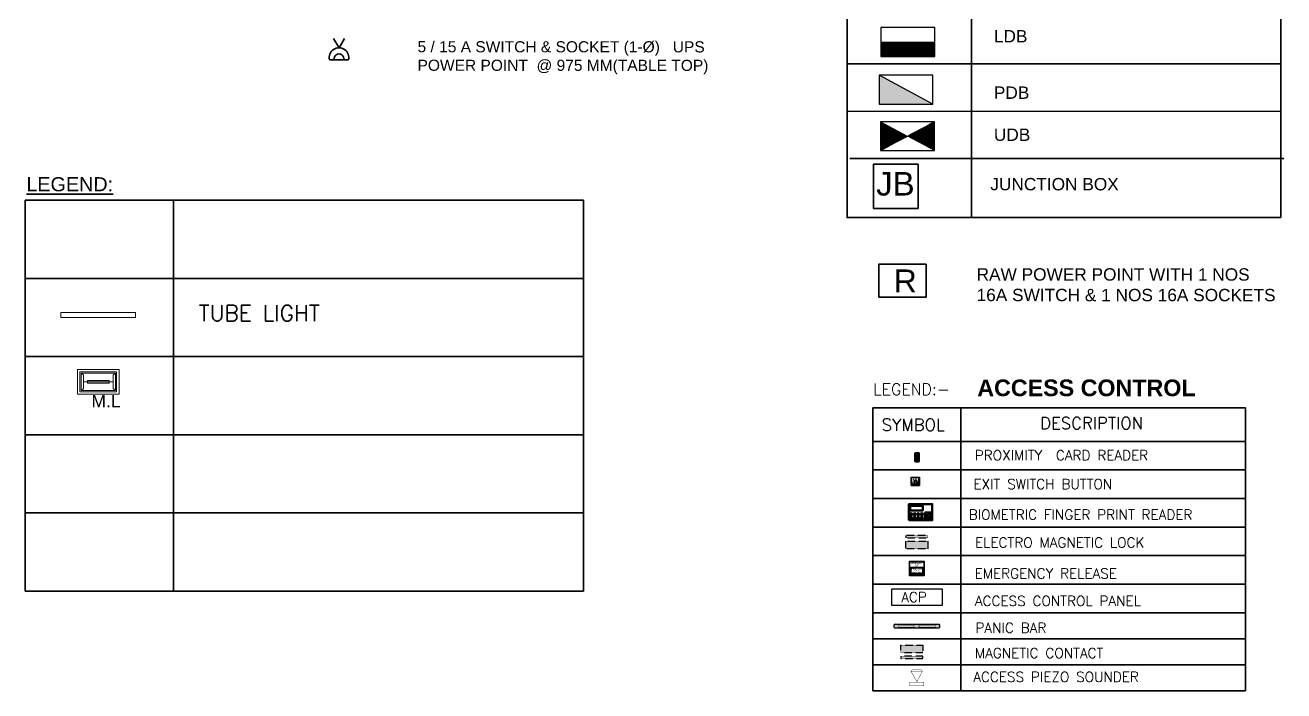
# Model space of a CAD drawing. Header units: millimetres. Extents: x -661525 to 498941, y 282148 to 1359693.
# Drawn here: x -513628 to -498487, y 640804 to 648808 of the extents above; entities that cross this region are included whole.
import ezdxf
from ezdxf.enums import TextEntityAlignment as Align

# ---------------------------------------------------------------- set-up
doc = ezdxf.new("R2010")
doc.units = ezdxf.units.MM
doc.header["$LTSCALE"] = 2.5
doc.linetypes.add('DASHED', pattern=[0.75, 0.5, -0.25])
doc.linetypes.add('DASHEDX2', pattern=[1.5, 1, -0.5])
doc.layers.get('0').update_dxf_attribs({"linetype": 'CONTINUOUS'})
for name, color, linetype in [('ACS-Egress Switch', 100, 'CONTINUOUS'), ('KCEPL-ACS-ELECTRO MAGNETIC LOCK', 3, 'CONTINUOUS'), ('v-EL- Emergency Stop', 1, 'CONTINUOUS'), ('v-El-Magnetic Lock', 200, 'DASHEDX2'), ('vemcpl-Access Control Panel', 6, 'CONTINUOUS'), ('vemcpl-ACS-Access Piezo sounder', 8, 'CONTINUOUS'), ('vemcpl-ACS-Egress Switch', 100, 'CONTINUOUS'), ('vemcpl-ACS-ELECTRO MAGNETIC LOCK', 3, 'CONTINUOUS'), ('vemcpl-ACS-Emergency Release Switch', 4, 'CONTINUOUS'), ('vemcpl-ACS-Panic Bar', 30, 'CONTINUOUS'), ('vemcpl-ACS-Proximity Card Reader', 1, 'CONTINUOUS')]:
    doc.layers.add(name, color=color, linetype=linetype)
for name, color, linetype, lineweight in [('DWG', 6, 'CONTINUOUS', 25), ('v-el-LIGHT', 5, 'CONTINUOUS', 0), ('v-el_nameplate', 250, 'CONTINUOUS', 35), ('v-el_power point', 61, 'CONTINUOUS', 35), ('v-nameplate', 7, 'CONTINUOUS', 35), ('VEMCPL-ACS', 1, 'CONTINUOUS', 35), ('vemcpl-ACS-Fingure print Reader', 100, 'CONTINUOUS', 50), ('VEMCPL-PDB', 1, 'CONTINUOUS', 18), ('VEMCPL-RAW PP', 1, 'CONTINUOUS', 35), ('VEMCPL-UPS DB', 1, 'CONTINUOUS', 18)]:
    doc.layers.add(name, color=color, linetype=linetype, lineweight=lineweight)
doc.styles.add('ARIAL', font='arial.ttf')
doc.styles.add('RC', font='romanc.shx', dxfattribs={"height": 2.5})
doc.styles.add('STYLE1L', font='romans.shx', dxfattribs={"height": 60})
doc.styles.add('TITLE', font='arialbd.ttf')
doc.styles.add('V', font='verdana.ttf')

# ---------------------------------------------------------------- blocks, each defined once
blk = doc.blocks.new('DB')
at = {"layer": 'DWG'}
blk.add_hatch(color=1, dxfattribs=at).paths.add_polyline_path([(-3.55, -3.81), (3.55, -3.81), (3.55, 0)])
at = {"layer": 'DWG', "color": 1}
blk.add_line((-3.55, -3.81), (3.55, 0), dxfattribs=at)
blk.add_lwpolyline([(-3.55, 0), (3.55, 0), (3.55, -3.81), (-3.55, -3.81)], close=True, dxfattribs=at)
blk = doc.blocks.new('LDB')
h = blk.add_hatch()
h.set_pattern_fill('ANSI31', color=1)
h.set_pattern_definition([(45, (77.3062, -26.31899), (-0.0883883476, 0.0883883476), [])])
h.paths.add_polyline_path([(5877.53, -3422.15), (5909.58, -3422.15), (5909.58, -3413.56), (5877.53, -3413.56)])
at = {"layer": 'DWG', "color": 1}
blk.add_lwpolyline([(5909.58, -3404.97), (5877.53, -3404.97), (5877.53, -3422.15), (5909.58, -3422.15)], close=True, dxfattribs=at)
blk = doc.blocks.new('UPS DB')
h = blk.add_hatch()
h.set_pattern_fill('ANSI31', color=1)
h.set_pattern_definition([(45, (0, 0), (-0.0883883476, 0.0883883476), [])])
h.paths.add_polyline_path([(5522.18, -3404.77), (5506.15, -3413.36), (5522.18, -3421.95)])
h.paths.add_polyline_path([(5490.13, -3404.77), (5490.13, -3421.95), (5506.15, -3413.36)])
at = {"color": 1}
for q in [(5490.13, -3404.77), (5522.18, -3404.77), (5490.13, -3421.95), (5522.18, -3421.95)]:
    blk.add_line((5506.15, -3413.36), q, dxfattribs=at)
at = {"layer": 'DWG', "color": 1}
blk.add_lwpolyline([(5522.18, -3404.77), (5490.13, -3404.77), (5490.13, -3421.95), (5522.18, -3421.95)], close=True, dxfattribs=at)
blk = doc.blocks.new('JB')
at = {"layer": 'v-el_power point', "color": 1}
blk.add_lwpolyline([(-264300.3, 51293.4), (-264442.4, 51293.4), (-264442.4, 51153.6), (-264300.3, 51153.6)], close=True, dxfattribs=at)
at = {"layer": 'v-el_power point', "color": 1, "insert": (-264453.1, 51269.2), "char_height": 75, "width": 2099.133, "attachment_point": 1, "style": 'STYLE1L'}
blk.add_mtext('\\pxi0.26085;{\\fArial|b0|i0|c0|p34;JB}', dxfattribs=at)
blk = doc.blocks.new('MAINTAINENCE LIGHT')
at = {"layer": 'v-el-LIGHT'}
for p, q in [((167, 100), (-167, 100)), ((-167, 100), (-167, -100)), ((147, 80), (-147, 80)), ((-147, 80), (-147, -80)), ((137, 70), (-137, 70)), ((-137, 70), (-137, -70)), ((-137, 70), (-120, 54)), ((-120, 54), (-120, -54)), ((-120, 0), (120, 0)), ((-87, 10), (87, 10)), ((-87, -10), (-87, 10)), ((87, 10), (87, -10)), ((137, 70), (120, 54)), ((120, 54), (120, -54)), ((137, -70), (137, 70)), ((147, -80), (147, 80)), ((167, -100), (167, 100)), ((-167, -100), (167, -100)), ((-147, -80), (147, -80)), ((-120, -54), (-137, -70)), ((-137, -70), (137, -70)), ((87, -10), (-87, -10)), ((120, -54), (137, -70))]:
    blk.add_line(p, q, dxfattribs=at)
at = {"layer": 'v-el-LIGHT', "insert": (-55, -105), "char_height": 100, "width": 100.32, "attachment_point": 1, "style": 'ARIAL'}
blk.add_mtext('M.L', dxfattribs=at)
blk = doc.blocks.new('v-light')
at = {"layer": 'v-el-LIGHT', "color": 1}
blk.add_lwpolyline([(7170951, -281688), (7170951, -282588), (7170891, -282588), (7170891, -281688)], close=True, dxfattribs=at)
blk = doc.blocks.new('15A  ups power point')
at = {"layer": 'v-el_power point', "color": 3}
for points in [[(-66, 258), (1, 145), (67, 258)], [(-115, 0), (115, 0)]]:
    blk.add_lwpolyline(points, dxfattribs=at)
for centre, radius, start, end in [((0, 27), 118, 346.8441, 193.1118), ((0, 13), 58.1, 346.8488, 193.1071)]:
    blk.add_arc(centre, radius, start, end, dxfattribs=at)
blk = doc.blocks.new('Fingure print Reader')
at = {"layer": 'vemcpl-ACS-Fingure print Reader'}
for points in [[(323756, 240273), (323756, 241926), (326134, 241926), (326134, 240273)], [(323878, 241259), (323878, 241737), (325166, 241737), (325166, 241259)]]:
    blk.add_lwpolyline(points, close=True, dxfattribs=at)
at = {"layer": 'vemcpl-ACS-Fingure print Reader', "color": 3}
for points in [[(325394, 241078), (326034, 241078), (326034, 240444), (325394, 240444)], [(325572, 240896), (325889, 240896), (325889, 240619), (325572, 240619)]]:
    blk.add_lwpolyline(points, close=True, dxfattribs=at)
at = {"layer": 'vemcpl-ACS-Fingure print Reader'}
for centre in [(323983, 240883), (323983, 240513), (324341, 240883), (324341, 240513), (324698, 240883), (324698, 240513), (325055, 240883), (325055, 240513)]:
    blk.add_circle(centre, 105, dxfattribs=at)
at = {"layer": 'vemcpl-ACS-Fingure print Reader', "color": 3, "insert": (325563, 240972), "char_height": 60, "width": 358.15, "attachment_point": 1, "style": 'ARIAL'}
blk.add_mtext('\\pxqc;FINGER', dxfattribs=at)
blk = doc.blocks.new('Electro Magnetic Lock')
at = {"layer": 'v-El-Magnetic Lock'}
for color, points in [(1, [(0, 301), (0, 248), (501, 248), (501, 301)]), (3, [(0, 171), (0, 0), (501, 0), (501, 171)])]:
    blk.add_hatch(color=color, dxfattribs=at).paths.add_polyline_path(points)
at = {"layer": 'v-El-Magnetic Lock', "color": 1}
blk.add_lwpolyline([(0, 248), (501, 248), (501, 301), (0, 301)], close=True, dxfattribs=at)
at = {"layer": 'v-El-Magnetic Lock'}
blk.add_lwpolyline([(0, 171), (501, 171), (501, 0), (0, 0)], close=True, dxfattribs=at)
blk = doc.blocks.new('Emergency Release Switch')
for p, q in [((-202, -202), (-202, 202)), ((-202, 202), (202, 202)), ((-191, -171), (-191, 171)), ((-159, 25), (-176, 42)), ((-176, -150), (-176, 42)), ((-176, 42), (176, 42)), ((-171, 191), (171, 191)), ((159, 25), (176, 42)), ((176, 42), (176, -150)), ((191, 171), (191, -171)), ((202, 202), (202, -202)), ((202, -202), (-202, -202)), ((-159, -133), (-176, -150)), ((176, -150), (-176, -150)), ((171, -191), (-171, -191)), ((159, -133), (176, -150))]:
    blk.add_line(p, q)
blk.add_lwpolyline([(159, -133), (-159, -133), (-159, 25), (159, 25)], close=True)
at = {"const_width": 2.02}
for points in [[(-59, -55), (-92, -55)], [(59, -55), (92, -55)]]:
    blk.add_lwpolyline(points, dxfattribs=at)
at = {"const_width": 0.202}
for points in [[(0, -157, 1), (0, -184, 1), (0, -157, 1)], [(0, -159, 1), (0, -182, 1), (0, -159, 1)], [(0, -162, 1), (0, -179, 1), (0, -162, 1)]]:
    blk.add_lwpolyline(points, format="xyb", dxfattribs=at)
at = {"const_width": 10.1}
blk.add_lwpolyline([(-5, -55, 1), (5, -55, 1)], format="xyb", close=True, dxfattribs=at)
for centre, start, end in [((-171, 171), 90, 180), ((171, 171), 0, 90), ((-171, -171), 180, 270), ((171, -171), 270, 0)]:
    blk.add_arc(centre, 20.2, start, end)
for points in [[(-59, -48), (-27, -55), (-59, -63)], [(59, -48), (27, -55), (59, -63)]]:
    blk.add_solid(points)
at = {"color": 1, "style": 'V'}
for s, p in [('EMERGENCY', (0, 151)), ('EXIT', (0, 86))]:
    blk.add_text(s, height=39, dxfattribs=at).set_placement(p, align=Align.MIDDLE_CENTER)
at = {"style": 'V'}
for s, height, p in [('BREAK GLASS', 31.62, (0, -8)), ('PRESS HERE', 31.6, (0, -98))]:
    blk.add_text(s, height=height, dxfattribs=at).set_placement(p, align=Align.MIDDLE_CENTER)
blk = doc.blocks.new('Egress Switch')
at = {"layer": 'VEMCPL-ACS'}
blk.add_hatch(color=100, dxfattribs=at).paths.add_polyline_path([(1516434.85, -130555.58), (1516434.85, -130552.75), (1516434.67, -130555.4), (1516431.27, -130555.4), (1516431.09, -130552.75), (1516431.09, -130555.58)])
at = {"layer": 'ACS-Egress Switch', "color": 100}
for p, q in [((1516430.81, -130551.82, -12.98), (1516435.13, -130551.82, -12.98)), ((1516431.14, -130551.94, -12.98), (1516434.79, -130551.94, -12.98))]:
    blk.add_line(p, q, dxfattribs=at)
for centre, major_axis, start_param, end_param in [((1516431.14, -130552.15, -12.98), (-0.153, 0.153), -0.785398, 0.785398), ((1516434.79, -130552.15, -12.98), (0.153, 0.153), 5.497787, 7.068583)]:
    blk.add_ellipse(centre, major_axis=major_axis, ratio=1, start_param=start_param, end_param=end_param, dxfattribs=at)
at = {"layer": 'VEMCPL-ACS', "color": 100}
for p, q in [((1516430.81, -130556.14, -12.98), (1516430.81, -130551.82, -12.98)), ((1516435.13, -130556.14, -12.98), (1516430.81, -130556.14, -12.98)), ((1516430.93, -130555.8, -12.98), (1516430.93, -130552.15, -12.98)), ((1516431.09, -130555.58, -12.98), (1516431.09, -130552.75, -12.98)), ((1516431.27, -130555.4, -12.98), (1516431.09, -130552.75, -12.98)), ((1516434.85, -130555.58, -12.98), (1516431.09, -130555.58, -12.98)), ((1516434.79, -130556.02, -12.98), (1516431.14, -130556.02, -12.98)), ((1516431.27, -130555.4, -12.98), (1516434.67, -130555.4, -12.98)), ((1516432.35, -130553.51, -9.24), (1516433.71, -130553.51, -9.24)), ((1516432.35, -130555.26, -9.24), (1516432.35, -130553.51, -9.24)), ((1516432.35, -130553.51, -9.24), (1516433.5, -130553.69, -9.24)), ((1516432.35, -130555.26, -9.24), (1516433.5, -130555.07, -9.24)), ((1516433.71, -130555.26, -9.24), (1516432.35, -130555.26, -9.24)), ((1516433.5, -130555.07, -9.24), (1516433.5, -130553.69, -9.24)), ((1516433.71, -130553.52, -9.24), (1516433.71, -130555.26, -9.24)), ((1516434.67, -130555.4, -12.98), (1516434.85, -130552.75, -12.98)), ((1516434.85, -130552.75, -12.98), (1516434.85, -130555.58, -12.98)), ((1516435.01, -130552.15, -12.98), (1516435.01, -130555.8, -12.98)), ((1516435.13, -130551.82, -12.98), (1516435.13, -130556.14, -12.98))]:
    blk.add_line(p, q, dxfattribs=at)
for centre, major_axis in [((1516431.14, -130555.8, -12.98), (0.153, 0.153)), ((1516434.79, -130555.8, -12.98), (-0.153, 0.153))]:
    blk.add_ellipse(centre, major_axis=major_axis, ratio=1, start_param=2.356194, end_param=3.926991, dxfattribs=at)
at = {"layer": 'VEMCPL-ACS', "color": 100, "style": 'V'}
for s, p in [('SWITCH', (1516432.97, -130553.06, -12.98)), ('EGRESS', (1516432.97, -130552.37, -12.98))]:
    blk.add_text(s, height=0.417, dxfattribs=at).set_placement(p, align=Align.MIDDLE_CENTER)
blk = doc.blocks.new('Panic Bar')
h = blk.add_hatch(color=30)
h.set_gradient(color1=(255, 127, 0), one_color=1, tint=1, name='INVCYLINDER')
edge = h.paths.add_edge_path()
edge.add_line((3186139, 2025270), (3192522, 2025270))
edge.add_arc((3192232, 2025534), 392, 317.68057, 402.31943)
edge.add_line((3192522, 2025797), (3186139, 2025797))
edge.add_arc((3186428, 2025534), 392, 137.68057, 222.31943)
at = {"color": 30}
for p, q in [((3186139, 2025797), (3192522, 2025797)), ((3186139, 2025270), (3192522, 2025270))]:
    blk.add_line(p, q, dxfattribs=at)
at = {"color": 18, "const_width": 20}
for points in [[(3186668, 2025656), (3189056, 2025656)], [(3186668, 2025656), (3186668, 2025382)], [(3186668, 2025382), (3189056, 2025382)], [(3188909, 2025382), (3188909, 2025656)], [(3189056, 2025382), (3189056, 2025656)], [(3189610, 2025380), (3189610, 2025653)], [(3191998, 2025653), (3189610, 2025653)], [(3191998, 2025380), (3189610, 2025380)], [(3189756, 2025379), (3189756, 2025652)], [(3191998, 2025653), (3191998, 2025380)]]:
    blk.add_lwpolyline(points, dxfattribs=at)
at = {"color": 30}
for centre, start, end in [((3186428, 2025534), 137.68057, 222.31943), ((3192232, 2025534), 317.68057, 42.31943)]:
    blk.add_arc(centre, 392, start, end, dxfattribs=at)
blk = doc.blocks.new('Sounder')
at = {"layer": 'v-EL- Emergency Stop', "color": 6, "const_width": 50}
for points in [[(1438656, 1185541), (1439164, 1185541), (1439164, 1187458), (1438656, 1187458)], [(1440586, 1187253), (1440824, 1187050), (1440824, 1185903), (1440586, 1185742)]]:
    blk.add_lwpolyline(points, close=True, dxfattribs=at)
at = {"layer": 'v-EL- Emergency Stop', "color": 6}
blk.add_lwpolyline([(1440586, 1185742, 50, 50, 0), (1439219, 1186467, 50, 50, 0), (1440586, 1187253, 0, 0, 0)], format="xyseb", dxfattribs=at)
blk = doc.blocks.new('proximity card reader')
at = {"layer": 'VEMCPL-ACS'}
for p, q in [((1100376, 496007), (1100376, 495832)), ((1100459, 496018), (1100387, 496018)), ((1100387, 495989), (1100459, 495989)), ((1100387, 495850), (1100459, 495850)), ((1100389, 495932), (1100389, 495945)), ((1100455, 495980), (1100391, 495980)), ((1100391, 495976), (1100455, 495976)), ((1100433, 495965), (1100391, 495965)), ((1100391, 495961), (1100433, 495961)), ((1100391, 495915), (1100455, 495915)), ((1100455, 495911), (1100391, 495911)), ((1100391, 495898), (1100455, 495898)), ((1100455, 495893), (1100391, 495893)), ((1100391, 495880), (1100455, 495880)), ((1100455, 495876), (1100391, 495876)), ((1100391, 495863), (1100455, 495863)), ((1100455, 495858), (1100391, 495858)), ((1100395, 495950), (1100451, 495950)), ((1100451, 495927), (1100395, 495927)), ((1100457, 495945), (1100457, 495932)), ((1100470, 495832), (1100470, 496007)), ((1100387, 495821), (1100459, 495821))]:
    blk.add_line(p, q, dxfattribs=at)
at = {"layer": 'VEMCPL-ACS', "color": 3, "const_width": 3.72}
blk.add_lwpolyline([(1100444, 495963, 1), (1100448, 495963, 1)], format="xyb", close=True, dxfattribs=at)
at = {"layer": 'VEMCPL-ACS'}
for radius in [5.89, 5.48]:
    blk.add_circle((1100446, 495963), radius, dxfattribs=at)
for centre, radius, start, end in [((1100387, 496007), 11, 90.0005, 180.0005), ((1100391, 495978), 2.19, 90.0005, 270.0005), ((1100391, 495963), 2.19, 90.0005, 270.0005), ((1100395, 495945), 5.48, 90.0005, 180.0005), ((1100395, 495932), 5.48, 180.0005, 270.0005), ((1100391, 495913), 2.19, 90.0005, 270.0005), ((1100391, 495895), 2.19, 90.0005, 270.0005), ((1100391, 495878), 2.19, 90.0005, 270.0005), ((1100391, 495860), 2.19, 90.0005, 270.0005), ((1100433, 495963), 2.19, 270.0005, 90.0005), ((1100451, 495945), 5.48, 0.0005, 90.0005), ((1100451, 495932), 5.48, 270.0005, 0.0005), ((1100455, 495978), 2.19, 270.0005, 90.0005), ((1100455, 495913), 2.19, 270.0005, 90.0005), ((1100455, 495895), 2.19, 270.0005, 90.0005), ((1100455, 495878), 2.19, 270.0005, 90.0005), ((1100455, 495860), 2.19, 270.0005, 90.0005), ((1100459, 496007), 11, 0.0005, 90.0005), ((1100387, 495832), 11, 180.0005, 270.0005), ((1100459, 495832), 11, 270.0005, 0.0005)]:
    blk.add_arc(centre, radius, start, end, dxfattribs=at)

msp = doc.modelspace()

# ---------------------------------------------------------------- linework, layer by layer
at = {"layer": 'v-el_nameplate', "color": 0}
for p, q in [((-502241.3, 653198.8), (-502243.7, 646493.6)), ((-503743.5, 648343.1), (-498521.8, 648341.4)), ((-503744.1, 647771.8), (-498523, 647770)), ((-503707.5, 647206.6), (-498486.5, 647204.9)), ((-513627.9, 646702.3), (-513627.9, 642003.7)), ((-513627.9, 646702.3), (-506909.9, 646702.3)), ((-511845.4, 642003.7), (-511845.4, 646702.3)), ((-506909.9, 646702.3), (-506909.9, 642003.7)), ((-503744.7, 646494.9), (-498523.7, 646493.2)), ((-513627.9, 645762.6), (-506909.9, 645762.6)), ((-513627.9, 644822.9), (-506909.9, 644822.9)), ((-513627.9, 643883.2), (-506909.9, 643883.2)), ((-513627.9, 642943.5), (-506909.9, 642943.5)), ((-513627.9, 642003.7), (-506909.9, 642003.7))]:
    msp.add_line(p, q, dxfattribs=at)
msp.add_lwpolyline([(-498521.1, 646493.6), (-503740.5, 646493.6), (-503740.5, 656904.2), (-498521.1, 656904.2)], close=True, dxfattribs=at)
at = {"layer": 'v-el_power point', "color": 5}
msp.add_lwpolyline([(-502787.6, 645935.3), (-503356.7, 645935.3), (-503356.7, 645537.7), (-502787.6, 645537.7)], close=True, dxfattribs=at)
at = {"layer": 'v-nameplate'}
for p, q in [((-503431.4, 644207.5), (-498948.5, 644207.5)), ((-502371.4, 644207.5), (-502371.4, 643116.5)), ((-498948.5, 644207.5), (-498948.5, 640803.8)), ((-503431.4, 643803.3), (-498948.5, 643803.3)), ((-503431.4, 643459.9), (-498948.5, 643459.9)), ((-503431.4, 643116.5), (-498948.5, 643116.5)), ((-503431.4, 643116.5), (-498948.5, 643116.5)), ((-502371.4, 643116.5), (-502371.4, 641742.9)), ((-503431.4, 642773.1), (-498948.5, 642773.1)), ((-503431.4, 642429.7), (-498948.5, 642429.7)), ((-503431.4, 642086.3), (-498948.5, 642086.3)), ((-503431.4, 641742.9), (-498948.5, 641742.9)), ((-503431.4, 641742.9), (-498948.5, 641742.9)), ((-503431.4, 641742.9), (-498948.5, 641742.9)), ((-502371.4, 641742.9), (-502371.4, 641429.9)), ((-503431.4, 641429.9), (-498948.5, 641429.9)), ((-503431.4, 641429.9), (-498948.5, 641429.9)), ((-503431.4, 641429.9), (-498948.5, 641429.9)), ((-502371.4, 641429.9), (-502371.4, 640803.8)), ((-503431.4, 641116.9), (-498948.5, 641116.9)), ((-503431.4, 640803.8), (-498948.5, 640803.8))]:
    msp.add_line(p, q, dxfattribs=at)
for points in [[(-503431.4, 643116.5), (-503431.4, 644207.5)], [(-503431.4, 641742.9), (-503431.4, 643116.5)], [(-503431.4, 641429.9), (-503431.4, 641742.9)], [(-503431.4, 640803.8), (-503431.4, 641429.9)]]:
    msp.add_lwpolyline(points, dxfattribs=at)
at = {"layer": 'vemcpl-Access Control Panel', "elevation": 0}
msp.add_lwpolyline([(-503202.7, 642029), (-502597.8, 642029), (-502597.8, 641829.2), (-503202.7, 641829.2)], close=True, dxfattribs=at)

# ---------------------------------------------------------------- block references
at = {"color": 1, "xscale": 20.25, "yscale": 20.25, "zscale": 20.25}
msp.add_blockref('LDB', (-622355.3, 717729.7), dxfattribs=at)
at = {"layer": 'KCEPL-ACS-ELECTRO MAGNETIC LOCK', "ltscale": 0.25, "xscale": 0.5268352965572135, "yscale": 0.5268352965572135, "zscale": 0.5268352965572135, "rotation": 180.0005158098085}
msp.add_blockref('Electro Magnetic Lock', (-502831.1, 641351.1, 0), dxfattribs=at)
at = {"layer": 'v-el-LIGHT', "color": 1, "rotation": 270}
msp.add_blockref('v-light', (-230611.1, 7816242.8), dxfattribs=at)
at = {"layer": 'v-el-LIGHT', "xscale": 1.5, "yscale": 1.5, "zscale": 1.5}
msp.add_blockref('MAINTAINENCE LIGHT', (-512748.1, 644519.1), dxfattribs=at)
at = {"layer": 'v-el_power point', "color": 3}
msp.add_blockref('15A  ups power point', (-509852.6, 648391), dxfattribs=at)
at = {"layer": 'vemcpl-ACS-Access Piezo sounder', "xscale": 0.08969751882613854, "yscale": 0.08969751882613854, "zscale": 0.08969751882613854, "rotation": 90.0005157763566}
msp.add_blockref('Sounder', (-396476.2, 511820.2), dxfattribs=at)
at = {"layer": 'vemcpl-ACS-Egress Switch', "color": 100, "xscale": 23.48823744852284, "yscale": 23.48823744852284, "zscale": 23.48823744852284, "rotation": 0.0005158145648624648}
msp.add_blockref('Egress Switch', (-36121286, 3709485.1, 305), dxfattribs=at)
at = {"layer": 'vemcpl-ACS-ELECTRO MAGNETIC LOCK', "ltscale": 0.25, "xscale": 0.5268352965572135, "yscale": 0.5268352965572135, "zscale": 0.5268352965572135, "rotation": 0.0005158098085532995}
msp.add_blockref('Electro Magnetic Lock', (-503033.4, 642511.2), dxfattribs=at)
at = {"layer": 'vemcpl-ACS-Emergency Release Switch', "xscale": 0.4360004032673047, "yscale": 0.4360004032673047, "zscale": 0.4360004032673047, "rotation": 0.0005158160013896318}
msp.add_blockref('Emergency Release Switch', (-502901.4, 642272.9), dxfattribs=at)
at = {"layer": 'vemcpl-ACS-Fingure print Reader', "xscale": 0.11744118715181, "yscale": 0.11744118715181, "zscale": 0.11744118715181, "rotation": 0.00051580065041455}
msp.add_blockref('Fingure print Reader', (-541017.7, 614636), dxfattribs=at)
at = {"layer": 'vemcpl-ACS-Panic Bar', "xscale": 0.08419166528961003, "yscale": 0.08419166528961003, "zscale": 0.08419166528961003, "rotation": 0.0005158158645631587}
msp.add_blockref('Panic Bar', (-771414.9, 471047), dxfattribs=at)
at = {"layer": 'vemcpl-ACS-Proximity Card Reader', "color": 1, "xscale": 0.5487483046017587, "yscale": 0.5487483046017587, "zscale": 0.5487483046017587}
msp.add_blockref('proximity card reader', (-1106754.5, 371477.4), dxfattribs=at)
at = {"layer": 'VEMCPL-PDB', "linetype": 'DASHED', "xscale": -91.28647087560967, "yscale": 91.28647087560967, "zscale": 91.28647087576245}
msp.add_blockref('DB', (-503031.2, 648206.9), dxfattribs=at)
at = {"layer": 'VEMCPL-RAW PP', "color": 2, "linetype": 'DASHED', "xscale": 3.78515625, "yscale": 3.78515625, "zscale": 3.78515625}
msp.add_blockref('JB', (497531.9, 452981), dxfattribs=at)
at = {"layer": 'VEMCPL-UPS DB', "linetype": 'DASHED', "xscale": 20.25, "yscale": 20.25, "zscale": 20.25}
msp.add_blockref('UPS DB', (-614512.8, 716593.9), dxfattribs=at)

# ---------------------------------------------------------------- texts
at = {"layer": 'v-el-LIGHT', "color": 1, "style": 'STYLE1L'}
msp.add_text('TUBE LIGHT', height=190.99, rotation=359.95486, dxfattribs=at).set_placement((-511540, 645250.1, 0))
at = {"layer": 'v-el_nameplate', "insert": (-513613.4, 646980.6), "char_height": 170.197, "width": 980.656, "attachment_point": 1, "rotation": 359.98652, "style": 'STYLE1L'}
msp.add_mtext('{\\fArial|b0|i0|c0|p34;\\L\\C0;LEGEND:\\Fromans.shx|c0;\\l}', dxfattribs=at)
at = {"layer": 'v-el_power point', "color": 3, "insert": (-508907.6, 648615.5), "char_height": 133.664, "width": 3836.759, "attachment_point": 1, "rotation": 359.97704, "style": 'STYLE1L'}
msp.add_mtext('{\\fArial|b0|i0|c0|p34;5 / 15 A SWITCH & SOCKET (1-%%C)   UPS POWER POINT  @ 975 MM(TABLE TOP)}', dxfattribs=at)
at = {"layer": 'v-el_power point', "color": 5, "insert": (-503358.2, 645870.1), "char_height": 275.818, "width": 6374.934, "attachment_point": 1, "style": 'STYLE1L'}
msp.add_mtext('\\pxi0.26085;{\\fArial|b0|i0|c0|p34; R}', dxfattribs=at)
at = {"layer": 'v-el_power point', "color": 5, "insert": (-502182.3, 645885.5), "char_height": 148.516, "width": 3642.771, "attachment_point": 1, "rotation": 359.97704, "style": 'STYLE1L'}
msp.add_mtext('{\\fArial|b0|i0|c0|p34;RAW POWER POINT WITH 1 NOS 16A SWITCH & 1 NOS 16A SOCKETS }', dxfattribs=at)
at = {"layer": 'v-nameplate'}
for s, height, style, p in [('LEGEND:-', 138.39, 'RC', (-503425.1, 644360)), ('ACCESS CONTROL', 200.26, 'TITLE', (-502174.3, 644346.8)), ('SYMBOL', 145.19, 'RC', (-503324.8, 643930.2)), ('DESCRIPTION', 145.194, 'RC', (-501418.4, 643949.5)), ('PROXIMITY  CARD READER', 119.902, 'RC', (-502204.5, 643576.5)), ('EXIT SWITCH BUTTON', 119.822, 'RC', (-502219.8, 643229.4)), ('BIOMETRIC FINGER PRINT READER', 119.822, 'RC', (-502277.2, 642863.1)), ('ELECTRO MAGNETIC LOCK', 119.822, 'RC', (-502201.1, 642527)), ('EMERGENCY RELEASE', 119.822, 'RC', (-502205, 642154.6)), ('ACCESS CONTROL PANEL', 119.822, 'RC', (-502203.4, 641824.7)), ('PANIC BAR', 119.82, 'RC', (-502196.3, 641501.6)), ('MAGNETIC CONTACT', 119.822, 'RC', (-502202.6, 641197.5)), ('ACCESS PIEZO SOUNDER', 119.822, 'RC', (-502222.2, 640911.7))]:
    msp.add_text(s, height=height, dxfattribs=dict(at, style=style)).set_placement(p)
at = {"layer": 'vemcpl-Access Control Panel', "style": 'RC'}
msp.add_text('ACP', height=119.82, dxfattribs=at).set_placement((-503088.8, 641871.1))
at = {"layer": 'VEMCPL-PDB', "linetype": 'DASHED', "char_height": 148.516, "width": 3432.617, "attachment_point": 1, "rotation": 359.97704, "style": 'STYLE1L'}
for s, insert in [('{\\fArial|b0|i0|c0|p34;LDB}', (-501974.4, 648749.3)), ('{\\fArial|b0|i0|c0|p34;PDB}', (-501974.4, 648070.6))]:
    msp.add_mtext(s, dxfattribs=dict(at, insert=insert))
at = {"layer": 'VEMCPL-RAW PP', "linetype": 'DASHED', "insert": (-502017, 646970.6), "char_height": 148.516, "width": 3432.617, "attachment_point": 1, "rotation": 359.97704, "style": 'STYLE1L'}
msp.add_mtext('{\\fArial|b0|i0|c0|p34;JUNCTION BOX}', dxfattribs=at)
at = {"layer": 'VEMCPL-UPS DB', "linetype": 'DASHED', "insert": (-501974.6, 647565), "char_height": 148.516, "width": 3432.617, "attachment_point": 1, "rotation": 359.97704, "style": 'STYLE1L'}
msp.add_mtext('{\\fArial|b0|i0|c0|p34;UDB}', dxfattribs=at)

doc.saveas('drawing.dxf')
